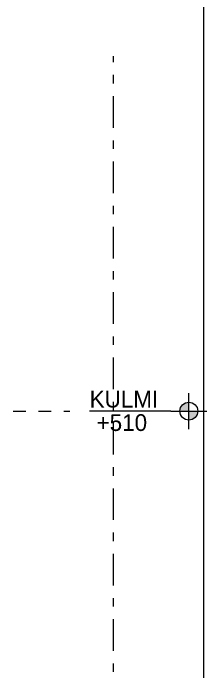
# Model space of a CAD drawing. Header units: millimetres. Extents: x 6658 to 67659, y -16872 to 26261.
# Drawn here: x 59083 to 61023, y 2484 to 9094 of the extents above; entities that cross this region are included whole.
import ezdxf

# ---------------------------------------------------------------- set-up
doc = ezdxf.new("R2010")
doc.units = ezdxf.units.MM
doc.header["$MEASUREMENT"] = 0
doc.linetypes.add('Dashed', pattern=[254, 127, -127])
doc.linetypes.add('Double Dashed', pattern=[656.166644, 317.49999, -126.999993, 84.666667, -126.999993])
doc.layers.add('02. Tabela Projekti zbatues_Pen_No__61', color=7, linetype='Continuous', lineweight=5, true_color=0x6a6a6a)
doc.layers.add('A - Prerjet', color=7, linetype='Continuous')
doc.layers.add('A - Prerjet_Pen_No__101', color=252, linetype='Continuous', lineweight=5)
doc.layers.add('A - Prerjet_Pen_No__22', color=8, linetype='Continuous', lineweight=5)
doc.styles.add('GENERATED_STYLE_2', font='')
doc.styles.get('GENERATED_STYLE_2').set_extended_font_data('Century Gothic')

# ---------------------------------------------------------------- blocks, each defined once
blk = doc.blocks.new('Dimension_5', base_point=(60842.7, 5100))
at = {"layer": 'A - Prerjet_Pen_No__101', "linetype": 'Continuous', "lineweight": 5}
for points in [[(60842.7, 5100), (60842.7, 5190), (60808.2, 5183.1), (60779, 5163.6), (60759.5, 5134.4), (60752.7, 5100)], [(60842.7, 5100), (60842.7, 5010), (60877.1, 5016.9), (60906.3, 5036.4), (60925.8, 5065.6), (60932.7, 5100)]]:
    blk.add_hatch(color=252, dxfattribs=at).paths.add_polyline_path(points)
at = {"layer": 'A - Prerjet_Pen_No__101', "color": 252, "linetype": 'Continuous', "lineweight": 5}
for p, q in [((60842.7, 4920), (60842.7, 5280)), ((60662.7, 5100), (59849.2, 5100)), ((60662.7, 5100), (61022.7, 5100))]:
    blk.add_line(p, q, dxfattribs=at)
blk.add_circle((60842.7, 5100), 90, dxfattribs=at)
at = {"layer": 'A - Prerjet_Pen_No__101', "color": 252, "lineweight": 5, "char_height": 168, "attachment_point": 7, "style": 'GENERATED_STYLE_2'}
for s, insert in [('\\A1;{\\pql;\\fCentury Gothic|b0|i0|c0|p34;KULMI}', (59849.2, 5133.6)), ('\\A1;{\\pql;\\fCentury Gothic|b0|i0|c0|p34;+510}', (59918.7, 4898.4))]:
    blk.add_mtext(s, dxfattribs=dict(at, insert=insert))

msp = doc.modelspace()

# ---------------------------------------------------------------- linework, layer by layer
at = {"layer": '02. Tabela Projekti zbatues_Pen_No__61', "color": 251, "linetype": 'Continuous', "lineweight": 5, "true_color": 0x6a6a6a}
msp.add_lwpolyline([(60994.1, -8621), (60994.1, 25747.1)], dxfattribs=at)
at = {"layer": 'A - Prerjet_Pen_No__101', "color": 252, "linetype": 'Double Dashed', "lineweight": 5}
msp.add_lwpolyline([(60088.4, -3866.6), (60088.4, 8662.3)], dxfattribs=at)
at = {"layer": 'A - Prerjet_Pen_No__22', "color": 8, "linetype": 'Dashed', "lineweight": 5}
msp.add_lwpolyline([(59083.5, 5100), (59651.4, 5100)], dxfattribs=at)

# ---------------------------------------------------------------- block references
at = {"layer": 'A - Prerjet', "color": 252, "linetype": 'Continuous', "lineweight": 5}
msp.add_blockref('Dimension_5', (60842.7, 5100), dxfattribs=at)

doc.saveas('drawing.dxf')
